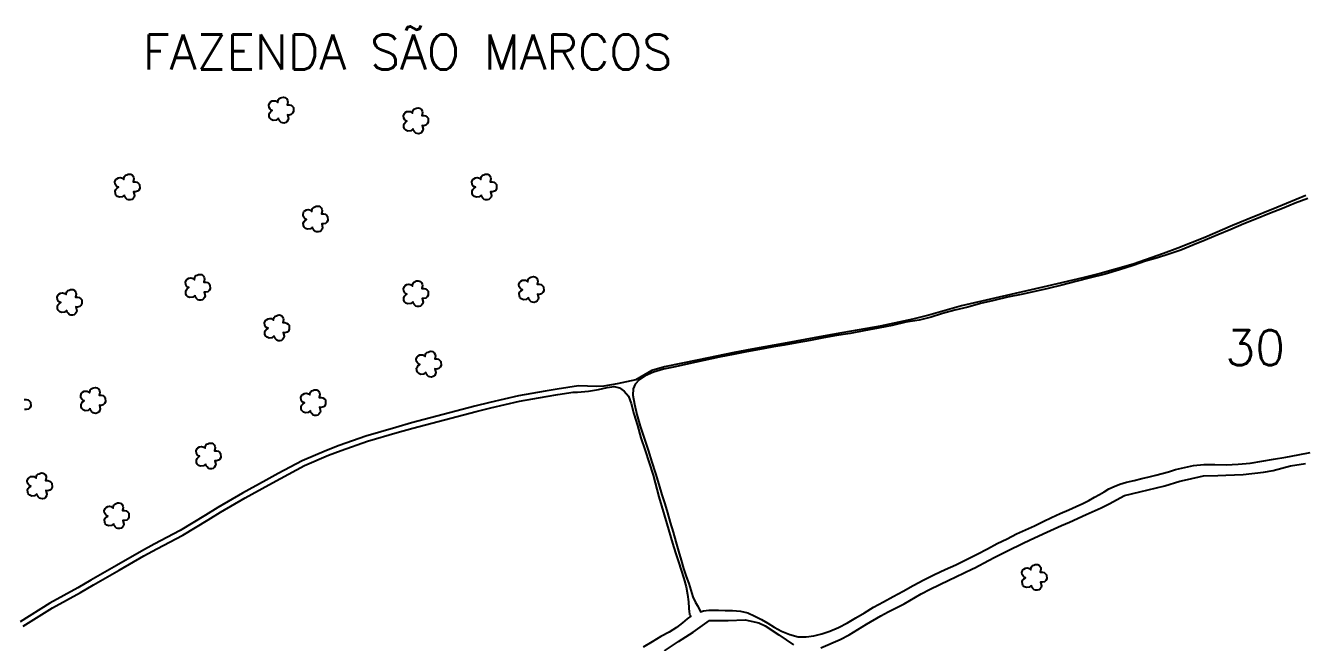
# Model space of a CAD drawing. Extents: x 742777 to 745927, y 7824687 to 7829142.
# Drawn here: x 743588 to 744303, y 7827032 to 7827377 of the extents above; entities that cross this region are included whole.
import ezdxf
from ezdxf.enums import TextEntityAlignment as Align

# ---------------------------------------------------------------- set-up
doc = ezdxf.new("R2010")
doc.units = 0
doc.header["$MEASUREMENT"] = 0
doc.linetypes.add('CONTINUO', pattern=[0])
for name, color, linetype in [('0114000982', 1, 'Continuous'), ('_SIMBOLO ARVORE', 118, 'Continuous'), ('TEXTO CONFRONTANTES', 7, 'Continuous'), ('TEXTO_NUN_TAL', 7, 'Continuous')]:
    doc.layers.add(name, color=color, linetype=linetype)
doc.layers.add('0114000982030', color=5, linetype='Continuous', lineweight=25)
doc.layers.add('0114000982031', color=5, linetype='Continuous', lineweight=25)
doc.styles.add('Simplex', font='simplex.shx')

msp = doc.modelspace()

# ---------------------------------------------------------------- linework, layer by layer
at = {"layer": '0114000982', "linetype": 'Continuous'}
for points in [[(744304.02, 7827281.94), (744287.75, 7827275.2), (744271.06, 7827268.5), (744262.95, 7827265.12), (744247.43, 7827258.42), (744232.36, 7827252.45), (744224.36, 7827249.47), (744207.38, 7827243.52), (744188.94, 7827238.27), (744179.36, 7827235.84), (744159.29, 7827231.32), (744130.18, 7827224.58), (744111.53, 7827220.29), (744093.22, 7827215.02), (744084.22, 7827212.76), (744066.07, 7827208.88), (744044.68, 7827205.12), (744034.25, 7827203.23), (744014.06, 7827199.46), (743994.39, 7827196.1), (743984.45, 7827194.19), (743964.66, 7827189.98), (743945.43, 7827186.12), (743938.36, 7827184), (743929.48, 7827178.83), (743919.01, 7827176.54), (743911.62, 7827175.27), (743907.58, 7827175.05), (743897.49, 7827175.44), (743885.43, 7827173.58), (743878.79, 7827172.47), (743863.94, 7827169.82), (743847.8, 7827166.17), (743839.48, 7827164.12), (743804.04, 7827154.73), (743795.27, 7827152.28), (743778.65, 7827147.4), (743763.73, 7827142.19), (743756.58, 7827139.42), (743743.09, 7827133.58), (743729.57, 7827126.38), (743722.89, 7827122.75), (743709.59, 7827115.38), (743695.88, 7827107.39), (743688.91, 7827103.22), (743674.9, 7827094.66), (743660.31, 7827086.91), (743653.13, 7827082.96), (743639.23, 7827075.06), (743624.98, 7827066.84), (743617.58, 7827062.62), (743602.04, 7827053.9), (743585.49, 7827043.58)], [(744032.95, 7827028.88), (744043.63, 7827033.6), (744048.72, 7827036.29), (744058.48, 7827042.29), (744066.36, 7827046.84), (744070.49, 7827049.07), (744079.41, 7827053.61), (744089.02, 7827059.12), (744093.94, 7827061.7), (744104.43, 7827066.77), (744108.41, 7827068.65), (744117.58, 7827073.14), (744118.92, 7827073.8), (744126.51, 7827077.8), (744130.21, 7827079.69), (744137.62, 7827083.34), (744145.51, 7827087.26), (744149.79, 7827089.29), (744159.25, 7827093.57), (744167.43, 7827097.33), (744171.82, 7827099.32), (744181.23, 7827103.56), (744189.57, 7827107.29), (744194.04, 7827109.53), (744202.6, 7827114.26), (744211.17, 7827116.24), (744215.8, 7827117.34), (744225.2, 7827119.64), (744233.46, 7827122.12), (744237.72, 7827123.2), (744246.71, 7827125.1), (744254.78, 7827125.34), (744259.3, 7827125.51), (744268.96, 7827125.96), (744280.28, 7827127.24), (744285.73, 7827128.23), (744295.31, 7827130.73), (744303.72, 7827131.99)], [(743945.44, 7827027.33), (743953.41, 7827032.45), (743961.46, 7827037.73), (743970.73, 7827044.26), (743976.58, 7827044.17), (743981.1, 7827044.25), (743990.56, 7827044.68), (743998.32, 7827042.89), (744001.77, 7827041.36), (744009.32, 7827036.21), (744017.57, 7827030.69)]]:
    msp.add_lwpolyline(points, dxfattribs=at)
at = {"layer": '0114000982030', "elevation": 713.3}
msp.add_lwpolyline([(744305, 7827280.21), (744297.9, 7827277.63), (744290.84, 7827274.62), (744283.65, 7827271.82), (744276.45, 7827268.97), (744269.2, 7827266.04), (744261.95, 7827262.98), (744254.76, 7827259.92), (744247.7, 7827256.97), (744240.76, 7827254.15), (744234.04, 7827251.44), (744227.42, 7827249.06), (744220.96, 7827247.15), (744214.36, 7827245.25), (744207.42, 7827242.79), (744199.79, 7827240.32), (744191.7, 7827237.93), (744183.46, 7827235.86), (744175.41, 7827233.8), (744167.54, 7827231.84), (744159.91, 7827229.93), (744152.39, 7827228.25), (744144.79, 7827226.66), (744137.11, 7827225.02), (744129.5, 7827223.19), (744122.16, 7827221.47), (744114.95, 7827219.57), (744107.79, 7827217.74), (744100.96, 7827215.9), (744094.56, 7827213.87), (744087.8, 7827212.26), (744080.43, 7827211.02), (744072.68, 7827209.26), (744064.84, 7827207.71), (744056.95, 7827206.25), (744049.19, 7827204.85), (744041.69, 7827203.56), (744034.31, 7827202.27), (744026.91, 7827200.85), (744019.47, 7827199.55), (744012.34, 7827198.31), (744005.55, 7827197.16), (743998.66, 7827195.86), (743991.42, 7827194.45), (743983.92, 7827193.08), (743976.05, 7827191.49), (743967.57, 7827189.62), (743959.01, 7827187.73), (743951.45, 7827186.19), (743944.93, 7827184.77), (743939.3, 7827183.19), (743934.74, 7827181.05), (743931.42, 7827178.8), (743929.15, 7827176.52), (743927.94, 7827173.83), (743927.78, 7827170.3), (743928.66, 7827165.31), (743930.05, 7827159.43), (743931.96, 7827152.95), (743934.15, 7827146.23), (743936.4, 7827139.43), (743938.52, 7827132.87), (743940.49, 7827126.4), (743942.27, 7827120.28), (743944, 7827114.62), (743945.65, 7827109.47), (743947.2, 7827104.48), (743948.69, 7827099.16), (743950.32, 7827093.67), (743951.88, 7827088.29), (743953.34, 7827083.03), (743954.81, 7827078.09), (743956.17, 7827073.37), (743957.65, 7827068.91), (743959.09, 7827064.9), (743960.15, 7827061.25), (743961.34, 7827057.55), (743962.77, 7827054.39), (743964.08, 7827052.19), (743965.65, 7827049.16), (743967.28, 7827049.61), (743970.25, 7827049.95), (743972.87, 7827049.99), (743975.77, 7827049.95), (743979.38, 7827049.88), (743983.52, 7827049.88), (743987.9, 7827049.51), (743992.13, 7827048.55), (743995.95, 7827046.73), (743999.64, 7827044.73), (744003.21, 7827042.7), (744006.83, 7827040.51), (744010.82, 7827038.21), (744015.49, 7827036.34), (744020.26, 7827035.18), (744024.7, 7827035.17), (744028.94, 7827035.76), (744033.35, 7827036.83), (744037.95, 7827038.32), (744042.77, 7827040.28), (744047.69, 7827042.92), (744052.48, 7827045.76), (744057.28, 7827048.62), (744062.38, 7827051.69), (744067.86, 7827054.7), (744073.31, 7827057.71), (744078.81, 7827060.72), (744084.55, 7827063.88), (744090.48, 7827067.09), (744096.44, 7827070.03), (744102.32, 7827072.75), (744108.33, 7827075.48), (744114.29, 7827078.42), (744120.26, 7827081.36), (744126, 7827084.3), (744131.5, 7827087.3), (744137.02, 7827090.01), (744142.25, 7827092.66), (744147.3, 7827094.99), (744152.32, 7827097.13), (744157.08, 7827099.58), (744161.86, 7827101.8), (744166.72, 7827104.05), (744171.44, 7827106.23), (744175.65, 7827108.1), (744179.26, 7827109.72), (744182.6, 7827111.42), (744185.78, 7827113.16), (744188.65, 7827114.78), (744191.25, 7827116.3), (744193.88, 7827117.82), (744196.73, 7827119.27), (744200.06, 7827120.47), (744203.79, 7827121.55), (744207.98, 7827122.59), (744212.27, 7827123.71), (744216.37, 7827124.66), (744220.16, 7827125.48), (744223.6, 7827126.46), (744227.15, 7827127.47), (744231.01, 7827128.68), (744241.24, 7827131.02), (744246.97, 7827131.45), (744253.04, 7827131.47), (744259.47, 7827131.37), (744266.14, 7827131.62), (744272.79, 7827132.29), (744279.33, 7827133.3), (744285.87, 7827134.49), (744292.71, 7827135.68), (744299.6, 7827136.87), (744306.31, 7827138.29)], dxfattribs=at)
at = {"layer": '0114000982031', "elevation": 711.79}
msp.add_lwpolyline([(743587.09, 7827041.04), (743603.56, 7827051.32), (743619.05, 7827060.01), (743626.48, 7827064.23), (743640.72, 7827072.46), (743654.59, 7827080.34), (743661.74, 7827084.27), (743676.38, 7827092.05), (743690.46, 7827100.65), (743697.41, 7827104.8), (743711.08, 7827112.77), (743724.33, 7827120.12), (743730.99, 7827123.74), (743744.39, 7827130.87), (743757.72, 7827136.64), (743764.76, 7827139.38), (743779.56, 7827144.55), (743796.09, 7827149.4), (743804.83, 7827151.83), (743840.23, 7827161.21), (743848.49, 7827163.25), (743864.53, 7827166.88), (743879.3, 7827169.52), (743885.9, 7827170.62), (743894.43, 7827171.93), (743896.88, 7827172), (743903.12, 7827172.47), (743908.57, 7827173.5), (743913.43, 7827174.57), (743917.43, 7827175.08), (743920.42, 7827174.34), (743922.99, 7827172.5), (743925.3, 7827169.73), (743926.96, 7827165.53), (743928.41, 7827159.87), (743930.37, 7827153.27), (743932.37, 7827146.34), (743934.61, 7827139.37), (743936.95, 7827132.37), (743939.09, 7827125.51), (743942.41, 7827113.38), (743943.83, 7827108.3), (743945.3, 7827103.38), (743946.85, 7827098.38), (743950.06, 7827087.46), (743951.69, 7827082.09), (743953.25, 7827077.12), (743956.28, 7827067.66), (743957.55, 7827063.16), (743958.43, 7827058.82), (743958.95, 7827054.67), (743959.14, 7827051.23), (743959.3, 7827049.02), (743959.46, 7827048.01), (743959.56, 7827047.58), (743959.76, 7827047.23), (743959.9, 7827047.06), (743960.17, 7827046.61), (743958.15, 7827045.16), (743955.55, 7827042.92), (743952.26, 7827040.39), (743948.11, 7827037.79), (743943.41, 7827035.22), (743938.54, 7827032.31), (743933.56, 7827029.26)], dxfattribs=at)
at = {"layer": '_SIMBOLO ARVORE', "linetype": 'CONTINUO'}
for points in [[(743729.71, 7827325.19, 0), (743728.47, 7827324.15, 0), (743726.88, 7827323.97, 0), (743725.75, 7827324.4, 0), (743724.95, 7827325.19, 0), (743724.62, 7827326.09, 0), (743724.53, 7827327.42, 0), (743724.97, 7827328.26, 0), (743725.42, 7827328.88, 0), (743726.33, 7827329.5, 0), (743725.75, 7827329.69, 0), (743725.18, 7827330.16, 0), (743724.51, 7827331.22, 0), (743724.39, 7827332.48, 0), (743724.87, 7827333.8, 0), (743725.38, 7827334.27, 0), (743726.31, 7827334.84, 0), (743727.29, 7827334.97, 0), (743728.07, 7827334.86, 0), (743728.69, 7827334.57, 0), (743729.36, 7827333.97, 0), (743729.56, 7827335.12, 0), (743729.74, 7827335.58, 0), (743730.24, 7827336.22, 0), (743730.99, 7827336.5, 0), (743731.73, 7827336.82, 0), (743732.55, 7827336.9, 0), (743733.34, 7827336.79, 0), (743733.97, 7827336.45, 0), (743734.44, 7827335.94, 0), (743734.85, 7827335.13, 0), (743735.02, 7827334.22, 0), (743734.64, 7827332.61, 0), (743735.77, 7827332.62, 0), (743736.71, 7827332.4, 0), (743737.59, 7827331.7, 0), (743738.08, 7827331.14, 0), (743738.21, 7827328.92, 0), (743737.67, 7827327.92, 0), (743736.94, 7827327.26, 0), (743735.8, 7827326.95, 0), (743734.8, 7827327.04, 0), (743735.34, 7827324.96, 0), (743735.09, 7827324.08, 0), (743734.49, 7827323.23, 0), (743733.83, 7827322.71, 0), (743732.89, 7827322.48, 0), (743731.96, 7827322.53, 0), (743731.26, 7827322.73, 0), (743730.46, 7827323.52, 0), (743729.92, 7827324.23, 0), (743729.75, 7827325.3, 0)], [(743804.97, 7827319.23, 0), (743803.73, 7827318.18, 0), (743802.14, 7827318, 0), (743801.01, 7827318.43, 0), (743800.21, 7827319.22, 0), (743799.88, 7827320.12, 0), (743799.79, 7827321.45, 0), (743800.23, 7827322.29, 0), (743800.68, 7827322.91, 0), (743801.59, 7827323.53, 0), (743801.01, 7827323.72, 0), (743800.44, 7827324.19, 0), (743799.77, 7827325.25, 0), (743799.65, 7827326.51, 0), (743800.13, 7827327.83, 0), (743800.64, 7827328.3, 0), (743801.57, 7827328.87, 0), (743802.55, 7827329, 0), (743803.33, 7827328.89, 0), (743803.95, 7827328.6, 0), (743804.62, 7827328, 0), (743804.83, 7827329.15, 0), (743805, 7827329.61, 0), (743805.5, 7827330.25, 0), (743806.26, 7827330.53, 0), (743806.99, 7827330.85, 0), (743807.82, 7827330.93, 0), (743808.6, 7827330.82, 0), (743809.23, 7827330.48, 0), (743809.7, 7827329.97, 0), (743810.12, 7827329.16, 0), (743810.28, 7827328.25, 0), (743809.9, 7827326.64, 0), (743811.03, 7827326.65, 0), (743811.97, 7827326.43, 0), (743812.85, 7827325.73, 0), (743813.34, 7827325.17, 0), (743813.47, 7827322.95, 0), (743812.93, 7827321.95, 0), (743812.2, 7827321.29, 0), (743811.06, 7827320.98, 0), (743810.06, 7827321.07, 0), (743810.6, 7827318.99, 0), (743810.35, 7827318.11, 0), (743809.75, 7827317.26, 0), (743809.09, 7827316.74, 0), (743808.15, 7827316.51, 0), (743807.22, 7827316.56, 0), (743806.52, 7827316.76, 0), (743805.72, 7827317.55, 0), (743805.18, 7827318.26, 0), (743805.01, 7827319.33, 0)], [(743643.7, 7827282.21, 0), (743642.45, 7827281.17, 0), (743640.87, 7827280.99, 0), (743639.74, 7827281.42, 0), (743638.94, 7827282.21, 0), (743638.61, 7827283.11, 0), (743638.52, 7827284.44, 0), (743638.95, 7827285.28, 0), (743639.41, 7827285.9, 0), (743640.32, 7827286.52, 0), (743639.74, 7827286.71, 0), (743639.17, 7827287.18, 0), (743638.5, 7827288.24, 0), (743638.37, 7827289.5, 0), (743638.86, 7827290.82, 0), (743639.37, 7827291.29, 0), (743640.3, 7827291.86, 0), (743641.28, 7827291.99, 0), (743642.06, 7827291.88, 0), (743642.67, 7827291.59, 0), (743643.35, 7827290.99, 0), (743643.55, 7827292.14, 0), (743643.73, 7827292.6, 0), (743644.23, 7827293.24, 0), (743644.98, 7827293.52, 0), (743645.72, 7827293.84, 0), (743646.54, 7827293.92, 0), (743647.32, 7827293.81, 0), (743647.96, 7827293.47, 0), (743648.43, 7827292.96, 0), (743648.84, 7827292.15, 0), (743649, 7827291.24, 0), (743648.63, 7827289.63, 0), (743649.76, 7827289.64, 0), (743650.7, 7827289.42, 0), (743651.58, 7827288.72, 0), (743652.07, 7827288.16, 0), (743652.2, 7827285.94, 0), (743651.66, 7827284.94, 0), (743650.93, 7827284.28, 0), (743649.79, 7827283.97, 0), (743648.79, 7827284.06, 0), (743649.33, 7827281.98, 0), (743649.08, 7827281.1, 0), (743648.48, 7827280.25, 0), (743647.82, 7827279.73, 0), (743646.88, 7827279.5, 0), (743645.95, 7827279.55, 0), (743645.25, 7827279.75, 0), (743644.45, 7827280.54, 0), (743643.9, 7827281.25, 0), (743643.74, 7827282.32, 0)], [(743843.2, 7827282.21, 0), (743841.95, 7827281.17, 0), (743840.37, 7827280.99, 0), (743839.24, 7827281.42, 0), (743838.44, 7827282.21, 0), (743838.11, 7827283.11, 0), (743838.02, 7827284.44, 0), (743838.45, 7827285.28, 0), (743838.91, 7827285.9, 0), (743839.82, 7827286.52, 0), (743839.24, 7827286.71, 0), (743838.67, 7827287.18, 0), (743838, 7827288.24, 0), (743837.87, 7827289.5, 0), (743838.36, 7827290.82, 0), (743838.87, 7827291.29, 0), (743839.8, 7827291.86, 0), (743840.78, 7827291.99, 0), (743841.56, 7827291.88, 0), (743842.17, 7827291.59, 0), (743842.85, 7827290.99, 0), (743843.05, 7827292.14, 0), (743843.23, 7827292.6, 0), (743843.73, 7827293.24, 0), (743844.48, 7827293.52, 0), (743845.22, 7827293.84, 0), (743846.04, 7827293.92, 0), (743846.82, 7827293.81, 0), (743847.46, 7827293.47, 0), (743847.93, 7827292.96, 0), (743848.34, 7827292.15, 0), (743848.5, 7827291.24, 0), (743848.13, 7827289.63, 0), (743849.26, 7827289.64, 0), (743850.2, 7827289.42, 0), (743851.08, 7827288.72, 0), (743851.57, 7827288.16, 0), (743851.7, 7827285.94, 0), (743851.16, 7827284.94, 0), (743850.43, 7827284.28, 0), (743849.29, 7827283.97, 0), (743848.29, 7827284.06, 0), (743848.83, 7827281.98, 0), (743848.58, 7827281.1, 0), (743847.98, 7827280.25, 0), (743847.32, 7827279.73, 0), (743846.38, 7827279.5, 0), (743845.45, 7827279.55, 0), (743844.75, 7827279.75, 0), (743843.95, 7827280.54, 0), (743843.41, 7827281.25, 0), (743843.24, 7827282.32, 0)], [(743748.83, 7827264.31, 0), (743747.58, 7827263.26, 0), (743746, 7827263.08, 0), (743744.87, 7827263.52, 0), (743744.07, 7827264.3, 0), (743743.74, 7827265.2, 0), (743743.65, 7827266.53, 0), (743744.08, 7827267.37, 0), (743744.53, 7827268, 0), (743745.45, 7827268.61, 0), (743744.87, 7827268.8, 0), (743744.29, 7827269.27, 0), (743743.62, 7827270.33, 0), (743743.5, 7827271.59, 0), (743743.99, 7827272.91, 0), (743744.5, 7827273.38, 0), (743745.43, 7827273.95, 0), (743746.4, 7827274.08, 0), (743747.18, 7827273.97, 0), (743747.8, 7827273.68, 0), (743748.48, 7827273.08, 0), (743748.68, 7827274.23, 0), (743748.85, 7827274.69, 0), (743749.36, 7827275.33, 0), (743750.11, 7827275.61, 0), (743750.84, 7827275.93, 0), (743751.67, 7827276.01, 0), (743752.45, 7827275.9, 0), (743753.08, 7827275.56, 0), (743753.56, 7827275.05, 0), (743753.97, 7827274.24, 0), (743754.13, 7827273.33, 0), (743753.75, 7827271.72, 0), (743754.89, 7827271.74, 0), (743755.82, 7827271.51, 0), (743756.71, 7827270.81, 0), (743757.19, 7827270.25, 0), (743757.33, 7827268.03, 0), (743756.78, 7827267.03, 0), (743756.06, 7827266.37, 0), (743754.92, 7827266.06, 0), (743753.92, 7827266.15, 0), (743754.45, 7827264.08, 0), (743754.21, 7827263.19, 0), (743753.61, 7827262.34, 0), (743752.95, 7827261.82, 0), (743752.01, 7827261.59, 0), (743751.07, 7827261.64, 0), (743750.38, 7827261.84, 0), (743749.58, 7827262.63, 0), (743749.03, 7827263.34, 0), (743748.86, 7827264.41, 0)], [(743683.12, 7827226.1, 0), (743681.88, 7827225.06, 0), (743680.29, 7827224.87, 0), (743679.16, 7827225.31, 0), (743678.36, 7827226.1, 0), (743678.03, 7827227, 0), (743677.94, 7827228.33, 0), (743678.38, 7827229.17, 0), (743678.83, 7827229.79, 0), (743679.74, 7827230.41, 0), (743679.16, 7827230.59, 0), (743678.59, 7827231.07, 0), (743677.92, 7827232.13, 0), (743677.8, 7827233.39, 0), (743678.28, 7827234.7, 0), (743678.79, 7827235.18, 0), (743679.72, 7827235.74, 0), (743680.7, 7827235.87, 0), (743681.48, 7827235.76, 0), (743682.1, 7827235.48, 0), (743682.77, 7827234.87, 0), (743682.97, 7827236.03, 0), (743683.15, 7827236.49, 0), (743683.65, 7827237.13, 0), (743684.41, 7827237.4, 0), (743685.14, 7827237.73, 0), (743685.97, 7827237.81, 0), (743686.75, 7827237.69, 0), (743687.38, 7827237.36, 0), (743687.85, 7827236.85, 0), (743688.26, 7827236.03, 0), (743688.43, 7827235.13, 0), (743688.05, 7827233.51, 0), (743689.18, 7827233.53, 0), (743690.12, 7827233.31, 0), (743691, 7827232.61, 0), (743691.49, 7827232.05, 0), (743691.62, 7827229.82, 0), (743691.08, 7827228.83, 0), (743690.35, 7827228.16, 0), (743689.21, 7827227.86, 0), (743688.21, 7827227.95, 0), (743688.75, 7827225.87, 0), (743688.5, 7827224.99, 0), (743687.9, 7827224.14, 0), (743687.24, 7827223.61, 0), (743686.3, 7827223.38, 0), (743685.37, 7827223.44, 0), (743684.67, 7827223.64, 0), (743683.87, 7827224.42, 0), (743683.33, 7827225.13, 0), (743683.16, 7827226.21, 0)], [(743804.97, 7827222.52, 0), (743803.73, 7827221.47, 0), (743802.14, 7827221.29, 0), (743801.01, 7827221.73, 0), (743800.21, 7827222.52, 0), (743799.88, 7827223.42, 0), (743799.79, 7827224.75, 0), (743800.23, 7827225.59, 0), (743800.68, 7827226.21, 0), (743801.59, 7827226.83, 0), (743801.01, 7827227.01, 0), (743800.44, 7827227.49, 0), (743799.77, 7827228.55, 0), (743799.65, 7827229.81, 0), (743800.13, 7827231.12, 0), (743800.64, 7827231.59, 0), (743801.57, 7827232.16, 0), (743802.55, 7827232.29, 0), (743803.33, 7827232.18, 0), (743803.95, 7827231.9, 0), (743804.62, 7827231.29, 0), (743804.83, 7827232.45, 0), (743805, 7827232.91, 0), (743805.5, 7827233.55, 0), (743806.26, 7827233.82, 0), (743806.99, 7827234.15, 0), (743807.82, 7827234.22, 0), (743808.6, 7827234.11, 0), (743809.23, 7827233.78, 0), (743809.7, 7827233.27, 0), (743810.12, 7827232.45, 0), (743810.28, 7827231.55, 0), (743809.9, 7827229.93, 0), (743811.03, 7827229.95, 0), (743811.97, 7827229.72, 0), (743812.85, 7827229.02, 0), (743813.34, 7827228.47, 0), (743813.47, 7827226.24, 0), (743812.93, 7827225.25, 0), (743812.2, 7827224.58, 0), (743811.06, 7827224.28, 0), (743810.06, 7827224.37, 0), (743810.6, 7827222.29, 0), (743810.35, 7827221.4, 0), (743809.75, 7827220.56, 0), (743809.09, 7827220.03, 0), (743808.15, 7827219.8, 0), (743807.22, 7827219.86, 0), (743806.52, 7827220.06, 0), (743805.72, 7827220.84, 0), (743805.18, 7827221.55, 0), (743805.01, 7827222.63, 0)], [(743869.48, 7827224.91, 0), (743868.24, 7827223.86, 0), (743866.65, 7827223.68, 0), (743865.52, 7827224.12, 0), (743864.72, 7827224.9, 0), (743864.39, 7827225.81, 0), (743864.3, 7827227.14, 0), (743864.74, 7827227.98, 0), (743865.19, 7827228.6, 0), (743866.1, 7827229.22, 0), (743865.52, 7827229.4, 0), (743864.95, 7827229.87, 0), (743864.28, 7827230.93, 0), (743864.16, 7827232.2, 0), (743864.64, 7827233.51, 0), (743865.15, 7827233.98, 0), (743866.08, 7827234.55, 0), (743867.06, 7827234.68, 0), (743867.84, 7827234.57, 0), (743868.45, 7827234.28, 0), (743869.13, 7827233.68, 0), (743869.33, 7827234.83, 0), (743869.51, 7827235.29, 0), (743870.01, 7827235.93, 0), (743870.76, 7827236.21, 0), (743871.5, 7827236.54, 0), (743872.32, 7827236.61, 0), (743873.11, 7827236.5, 0), (743873.74, 7827236.16, 0), (743874.21, 7827235.66, 0), (743874.62, 7827234.84, 0), (743874.79, 7827233.93, 0), (743874.41, 7827232.32, 0), (743875.54, 7827232.34, 0), (743876.48, 7827232.11, 0), (743877.36, 7827231.41, 0), (743877.85, 7827230.85, 0), (743877.98, 7827228.63, 0), (743877.44, 7827227.63, 0), (743876.71, 7827226.97, 0), (743875.57, 7827226.67, 0), (743874.57, 7827226.75, 0), (743875.11, 7827224.68, 0), (743874.86, 7827223.79, 0), (743874.26, 7827222.95, 0), (743873.6, 7827222.42, 0), (743872.66, 7827222.19, 0), (743871.73, 7827222.25, 0), (743871.03, 7827222.44, 0), (743870.23, 7827223.23, 0), (743869.69, 7827223.94, 0), (743869.52, 7827225.01, 0)], [(743611.45, 7827217.74, 0), (743610.2, 7827216.7, 0), (743608.62, 7827216.52, 0), (743607.49, 7827216.95, 0), (743606.69, 7827217.74, 0), (743606.36, 7827218.64, 0), (743606.27, 7827219.97, 0), (743606.7, 7827220.81, 0), (743607.15, 7827221.43, 0), (743608.07, 7827222.05, 0), (743607.49, 7827222.24, 0), (743606.91, 7827222.71, 0), (743606.24, 7827223.77, 0), (743606.12, 7827225.03, 0), (743606.6, 7827226.35, 0), (743607.11, 7827226.82, 0), (743608.04, 7827227.39, 0), (743609.02, 7827227.52, 0), (743609.8, 7827227.41, 0), (743610.42, 7827227.12, 0), (743611.1, 7827226.52, 0), (743611.3, 7827227.67, 0), (743611.47, 7827228.13, 0), (743611.98, 7827228.77, 0), (743612.73, 7827229.05, 0), (743613.46, 7827229.37, 0), (743614.29, 7827229.45, 0), (743615.07, 7827229.34, 0), (743615.7, 7827229, 0), (743616.18, 7827228.49, 0), (743616.59, 7827227.68, 0), (743616.75, 7827226.77, 0), (743616.37, 7827225.16, 0), (743617.51, 7827225.17, 0), (743618.44, 7827224.95, 0), (743619.32, 7827224.25, 0), (743619.81, 7827223.69, 0), (743619.95, 7827221.47, 0), (743619.4, 7827220.47, 0), (743618.68, 7827219.81, 0), (743617.54, 7827219.5, 0), (743616.54, 7827219.59, 0), (743617.07, 7827217.51, 0), (743616.83, 7827216.63, 0), (743616.23, 7827215.78, 0), (743615.57, 7827215.26, 0), (743614.63, 7827215.03, 0), (743613.69, 7827215.08, 0), (743613, 7827215.28, 0), (743612.2, 7827216.07, 0), (743611.65, 7827216.78, 0), (743611.48, 7827217.85, 0)], [(743727.32, 7827203.42, 0), (743726.08, 7827202.37, 0), (743724.49, 7827202.19, 0), (743723.37, 7827202.63, 0), (743722.56, 7827203.41, 0), (743722.23, 7827204.32, 0), (743722.14, 7827205.65, 0), (743722.58, 7827206.49, 0), (743723.03, 7827207.11, 0), (743723.94, 7827207.73, 0), (743723.36, 7827207.91, 0), (743722.79, 7827208.38, 0), (743722.12, 7827209.44, 0), (743722, 7827210.71, 0), (743722.48, 7827212.02, 0), (743722.99, 7827212.49, 0), (743723.92, 7827213.06, 0), (743724.9, 7827213.19, 0), (743725.68, 7827213.08, 0), (743726.3, 7827212.79, 0), (743726.97, 7827212.19, 0), (743727.18, 7827213.34, 0), (743727.35, 7827213.8, 0), (743727.85, 7827214.44, 0), (743728.61, 7827214.72, 0), (743729.34, 7827215.05, 0), (743730.17, 7827215.12, 0), (743730.95, 7827215.01, 0), (743731.58, 7827214.67, 0), (743732.05, 7827214.17, 0), (743732.47, 7827213.35, 0), (743732.63, 7827212.44, 0), (743732.25, 7827210.83, 0), (743733.38, 7827210.85, 0), (743734.32, 7827210.62, 0), (743735.2, 7827209.92, 0), (743735.69, 7827209.36, 0), (743735.82, 7827207.14, 0), (743735.28, 7827206.14, 0), (743734.55, 7827205.48, 0), (743733.41, 7827205.18, 0), (743732.41, 7827205.26, 0), (743732.95, 7827203.19, 0), (743732.7, 7827202.3, 0), (743732.1, 7827201.46, 0), (743731.44, 7827200.93, 0), (743730.5, 7827200.7, 0), (743729.57, 7827200.76, 0), (743728.87, 7827200.95, 0), (743728.07, 7827201.74, 0), (743727.53, 7827202.45, 0), (743727.36, 7827203.52, 0)], [(743812.14, 7827183.12, 0), (743810.89, 7827182.08, 0), (743809.31, 7827181.89, 0), (743808.18, 7827182.33, 0), (743807.38, 7827183.12, 0), (743807.05, 7827184.02, 0), (743806.96, 7827185.35, 0), (743807.39, 7827186.19, 0), (743807.85, 7827186.81, 0), (743808.76, 7827187.43, 0), (743808.18, 7827187.61, 0), (743807.61, 7827188.09, 0), (743806.94, 7827189.15, 0), (743806.81, 7827190.41, 0), (743807.3, 7827191.72, 0), (743807.81, 7827192.2, 0), (743808.74, 7827192.76, 0), (743809.72, 7827192.89, 0), (743810.5, 7827192.78, 0), (743811.11, 7827192.5, 0), (743811.79, 7827191.89, 0), (743811.99, 7827193.05, 0), (743812.17, 7827193.51, 0), (743812.67, 7827194.15, 0), (743813.42, 7827194.42, 0), (743814.16, 7827194.75, 0), (743814.98, 7827194.83, 0), (743815.76, 7827194.71, 0), (743816.4, 7827194.38, 0), (743816.87, 7827193.87, 0), (743817.28, 7827193.05, 0), (743817.44, 7827192.15, 0), (743817.07, 7827190.53, 0), (743818.2, 7827190.55, 0), (743819.14, 7827190.33, 0), (743820.02, 7827189.63, 0), (743820.51, 7827189.07, 0), (743820.64, 7827186.84, 0), (743820.1, 7827185.85, 0), (743819.37, 7827185.18, 0), (743818.23, 7827184.88, 0), (743817.23, 7827184.97, 0), (743817.77, 7827182.89, 0), (743817.52, 7827182.01, 0), (743816.92, 7827181.16, 0), (743816.26, 7827180.63, 0), (743815.32, 7827180.4, 0), (743814.39, 7827180.46, 0), (743813.69, 7827180.66, 0), (743812.89, 7827181.44, 0), (743812.35, 7827182.15, 0), (743812.18, 7827183.23, 0)], [(743624.59, 7827162.83, 0), (743623.34, 7827161.78, 0), (743621.76, 7827161.6, 0), (743620.63, 7827162.04, 0), (743619.83, 7827162.82, 0), (743619.5, 7827163.72, 0), (743619.41, 7827165.05, 0), (743619.84, 7827165.89, 0), (743620.29, 7827166.52, 0), (743621.21, 7827167.13, 0), (743620.63, 7827167.32, 0), (743620.05, 7827167.79, 0), (743619.38, 7827168.85, 0), (743619.26, 7827170.11, 0), (743619.75, 7827171.43, 0), (743620.26, 7827171.9, 0), (743621.19, 7827172.47, 0), (743622.16, 7827172.6, 0), (743622.94, 7827172.49, 0), (743623.56, 7827172.2, 0), (743624.24, 7827171.6, 0), (743624.44, 7827172.75, 0), (743624.61, 7827173.21, 0), (743625.12, 7827173.85, 0), (743625.87, 7827174.13, 0), (743626.6, 7827174.45, 0), (743627.43, 7827174.53, 0), (743628.21, 7827174.42, 0), (743628.84, 7827174.08, 0), (743629.32, 7827173.57, 0), (743629.73, 7827172.76, 0), (743629.89, 7827171.85, 0), (743629.52, 7827170.24, 0), (743630.65, 7827170.25, 0), (743631.58, 7827170.03, 0), (743632.47, 7827169.33, 0), (743632.95, 7827168.77, 0), (743633.09, 7827166.55, 0), (743632.54, 7827165.55, 0), (743631.82, 7827164.89, 0), (743630.68, 7827164.58, 0), (743629.68, 7827164.67, 0), (743630.21, 7827162.59, 0), (743629.97, 7827161.71, 0), (743629.37, 7827160.86, 0), (743628.71, 7827160.34, 0), (743627.77, 7827160.11, 0), (743626.83, 7827160.16, 0), (743626.14, 7827160.36, 0), (743625.34, 7827161.15, 0), (743624.79, 7827161.86, 0), (743624.62, 7827162.93, 0)], [(743747.63, 7827161.63, 0), (743746.38, 7827160.59, 0), (743744.8, 7827160.4, 0), (743743.67, 7827160.84, 0), (743742.87, 7827161.63, 0), (743742.54, 7827162.53, 0), (743742.45, 7827163.86, 0), (743742.88, 7827164.7, 0), (743743.34, 7827165.32, 0), (743744.25, 7827165.94, 0), (743743.67, 7827166.12, 0), (743743.1, 7827166.6, 0), (743742.43, 7827167.66, 0), (743742.31, 7827168.92, 0), (743742.79, 7827170.23, 0), (743743.3, 7827170.71, 0), (743744.23, 7827171.27, 0), (743745.21, 7827171.4, 0), (743745.99, 7827171.29, 0), (743746.6, 7827171.01, 0), (743747.28, 7827170.4, 0), (743747.48, 7827171.56, 0), (743747.66, 7827172.02, 0), (743748.16, 7827172.66, 0), (743748.91, 7827172.93, 0), (743749.65, 7827173.26, 0), (743750.47, 7827173.34, 0), (743751.25, 7827173.22, 0), (743751.89, 7827172.89, 0), (743752.36, 7827172.38, 0), (743752.77, 7827171.56, 0), (743752.94, 7827170.66, 0), (743752.56, 7827169.04, 0), (743753.69, 7827169.06, 0), (743754.63, 7827168.84, 0), (743755.51, 7827168.14, 0), (743756, 7827167.58, 0), (743756.13, 7827165.35, 0), (743755.59, 7827164.36, 0), (743754.86, 7827163.69, 0), (743753.72, 7827163.39, 0), (743752.72, 7827163.48, 0), (743753.26, 7827161.4, 0), (743753.01, 7827160.52, 0), (743752.41, 7827159.67, 0), (743751.75, 7827159.14, 0), (743750.81, 7827158.91, 0), (743749.88, 7827158.97, 0), (743749.18, 7827159.17, 0), (743748.38, 7827159.95, 0), (743747.84, 7827160.66, 0), (743747.67, 7827161.74, 0)], [(743587.7, 7827167.85, 0), (743588.84, 7827167.87, 0), (743589.77, 7827167.64, 0), (743590.65, 7827166.94, 0), (743591.14, 7827166.38, 0), (743591.28, 7827164.16, 0), (743590.73, 7827163.16, 0), (743590.01, 7827162.5, 0), (743588.87, 7827162.2, 0), (743587.87, 7827162.28, 0)], [(743689.09, 7827131.78, 0), (743687.85, 7827130.74, 0), (743686.27, 7827130.56, 0), (743685.14, 7827130.99, 0), (743684.34, 7827131.78, 0), (743684.01, 7827132.68, 0), (743683.92, 7827134.01, 0), (743684.35, 7827134.85, 0), (743684.8, 7827135.47, 0), (743685.72, 7827136.09, 0), (743685.14, 7827136.28, 0), (743684.56, 7827136.75, 0), (743683.89, 7827137.81, 0), (743683.77, 7827139.07, 0), (743684.25, 7827140.39, 0), (743684.76, 7827140.86, 0), (743685.69, 7827141.43, 0), (743686.67, 7827141.56, 0), (743687.45, 7827141.45, 0), (743688.07, 7827141.16, 0), (743688.75, 7827140.56, 0), (743688.95, 7827141.71, 0), (743689.12, 7827142.17, 0), (743689.63, 7827142.81, 0), (743690.38, 7827143.09, 0), (743691.11, 7827143.41, 0), (743691.94, 7827143.49, 0), (743692.72, 7827143.38, 0), (743693.35, 7827143.04, 0), (743693.83, 7827142.53, 0), (743694.24, 7827141.72, 0), (743694.4, 7827140.81, 0), (743694.02, 7827139.2, 0), (743695.16, 7827139.21, 0), (743696.09, 7827138.99, 0), (743696.97, 7827138.29, 0), (743697.46, 7827137.73, 0), (743697.6, 7827135.51, 0), (743697.05, 7827134.51, 0), (743696.33, 7827133.85, 0), (743695.19, 7827133.54, 0), (743694.19, 7827133.63, 0), (743694.72, 7827131.55, 0), (743694.48, 7827130.67, 0), (743693.88, 7827129.82, 0), (743693.21, 7827129.3, 0), (743692.28, 7827129.07, 0), (743691.34, 7827129.12, 0), (743690.65, 7827129.32, 0), (743689.84, 7827130.11, 0), (743689.3, 7827130.82, 0), (743689.13, 7827131.89, 0)], [(743594.72, 7827115.07, 0), (743593.47, 7827114.02, 0), (743591.89, 7827113.84, 0), (743590.76, 7827114.28, 0), (743589.96, 7827115.07, 0), (743589.63, 7827115.97, 0), (743589.54, 7827117.3, 0), (743589.97, 7827118.14, 0), (743590.43, 7827118.76, 0), (743591.34, 7827119.38, 0), (743590.76, 7827119.56, 0), (743590.19, 7827120.04, 0), (743589.52, 7827121.1, 0), (743589.39, 7827122.36, 0), (743589.88, 7827123.67, 0), (743590.39, 7827124.14, 0), (743591.32, 7827124.71, 0), (743592.3, 7827124.84, 0), (743593.08, 7827124.73, 0), (743593.69, 7827124.45, 0), (743594.37, 7827123.84, 0), (743594.57, 7827125, 0), (743594.75, 7827125.46, 0), (743595.25, 7827126.1, 0), (743596, 7827126.37, 0), (743596.74, 7827126.7, 0), (743597.56, 7827126.77, 0), (743598.34, 7827126.66, 0), (743598.98, 7827126.33, 0), (743599.45, 7827125.82, 0), (743599.86, 7827125, 0), (743600.02, 7827124.1, 0), (743599.65, 7827122.48, 0), (743600.78, 7827122.5, 0), (743601.72, 7827122.27, 0), (743602.6, 7827121.57, 0), (743603.09, 7827121.02, 0), (743603.22, 7827118.79, 0), (743602.68, 7827117.8, 0), (743601.95, 7827117.13, 0), (743600.81, 7827116.83, 0), (743599.81, 7827116.92, 0), (743600.35, 7827114.84, 0), (743600.1, 7827113.95, 0), (743599.5, 7827113.11, 0), (743598.84, 7827112.58, 0), (743597.9, 7827112.35, 0), (743596.97, 7827112.41, 0), (743596.27, 7827112.61, 0), (743595.47, 7827113.39, 0), (743594.93, 7827114.1, 0), (743594.76, 7827115.18, 0)], [(743637.73, 7827098.36, 0), (743636.48, 7827097.31, 0), (743634.9, 7827097.13, 0), (743633.77, 7827097.57, 0), (743632.97, 7827098.35, 0), (743632.64, 7827099.25, 0), (743632.55, 7827100.58, 0), (743632.98, 7827101.42, 0), (743633.44, 7827102.05, 0), (743634.35, 7827102.66, 0), (743633.77, 7827102.85, 0), (743633.2, 7827103.32, 0), (743632.52, 7827104.38, 0), (743632.4, 7827105.64, 0), (743632.89, 7827106.96, 0), (743633.4, 7827107.43, 0), (743634.33, 7827108, 0), (743635.3, 7827108.13, 0), (743636.08, 7827108.02, 0), (743636.7, 7827107.73, 0), (743637.38, 7827107.13, 0), (743637.58, 7827108.28, 0), (743637.75, 7827108.74, 0), (743638.26, 7827109.38, 0), (743639.01, 7827109.66, 0), (743639.74, 7827109.98, 0), (743640.57, 7827110.06, 0), (743641.35, 7827109.95, 0), (743641.99, 7827109.61, 0), (743642.46, 7827109.1, 0), (743642.87, 7827108.29, 0), (743643.03, 7827107.38, 0), (743642.66, 7827105.77, 0), (743643.79, 7827105.78, 0), (743644.72, 7827105.56, 0), (743645.61, 7827104.86, 0), (743646.1, 7827104.3, 0), (743646.23, 7827102.08, 0), (743645.68, 7827101.08, 0), (743644.96, 7827100.42, 0), (743643.82, 7827100.11, 0), (743642.82, 7827100.2, 0), (743643.35, 7827098.12, 0), (743643.11, 7827097.24, 0), (743642.51, 7827096.39, 0), (743641.85, 7827095.87, 0), (743640.91, 7827095.64, 0), (743639.98, 7827095.69, 0), (743639.28, 7827095.89, 0), (743638.48, 7827096.68, 0), (743637.93, 7827097.39, 0), (743637.77, 7827098.46, 0)], [(744150.61, 7827063.9, 0), (744149.37, 7827062.86, 0), (744147.78, 7827062.68, 0), (744146.65, 7827063.11, 0), (744145.85, 7827063.9, 0), (744145.52, 7827064.8, 0), (744145.43, 7827066.13, 0), (744145.86, 7827066.97, 0), (744146.32, 7827067.59, 0), (744147.23, 7827068.21, 0), (744146.65, 7827068.4, 0), (744146.08, 7827068.87, 0), (744145.41, 7827069.93, 0), (744145.29, 7827071.19, 0), (744145.77, 7827072.51, 0), (744146.28, 7827072.98, 0), (744147.21, 7827073.55, 0), (744148.19, 7827073.68, 0), (744148.97, 7827073.57, 0), (744149.58, 7827073.28, 0), (744150.26, 7827072.68, 0), (744150.46, 7827073.83, 0), (744150.64, 7827074.29, 0), (744151.14, 7827074.93, 0), (744151.89, 7827075.21, 0), (744152.63, 7827075.53, 0), (744153.45, 7827075.61, 0), (744154.24, 7827075.5, 0), (744154.87, 7827075.16, 0), (744155.34, 7827074.65, 0), (744155.75, 7827073.84, 0), (744155.92, 7827072.93, 0), (744155.54, 7827071.32, 0), (744156.67, 7827071.33, 0), (744157.61, 7827071.11, 0), (744158.49, 7827070.41, 0), (744158.98, 7827069.85, 0), (744159.11, 7827067.63, 0), (744158.57, 7827066.63, 0), (744157.84, 7827065.97, 0), (744156.7, 7827065.66, 0), (744155.7, 7827065.75, 0), (744156.24, 7827063.67, 0), (744155.99, 7827062.79, 0), (744155.39, 7827061.94, 0), (744154.73, 7827061.42, 0), (744153.79, 7827061.19, 0), (744152.86, 7827061.24, 0), (744152.16, 7827061.44, 0), (744151.36, 7827062.23, 0), (744150.82, 7827062.94, 0), (744150.65, 7827064.01, 0)]]:
    msp.add_polyline3d(points, dxfattribs=at)

# ---------------------------------------------------------------- texts
at = {"layer": 'TEXTO CONFRONTANTES', "linetype": 'Continuous', "style": 'Simplex'}
msp.add_text('FAZENDA SÃO MARCOS', height=19.5, dxfattribs=at).set_placement((743801.88, 7827362.15), align=Align.MIDDLE_CENTER)
at = {"layer": 'TEXTO_NUN_TAL', "linetype": 'Continuous', "style": 'Simplex'}
msp.add_text('30', height=19.5, dxfattribs=at).set_placement((744258.91, 7827187.06))

doc.saveas('drawing.dxf')
